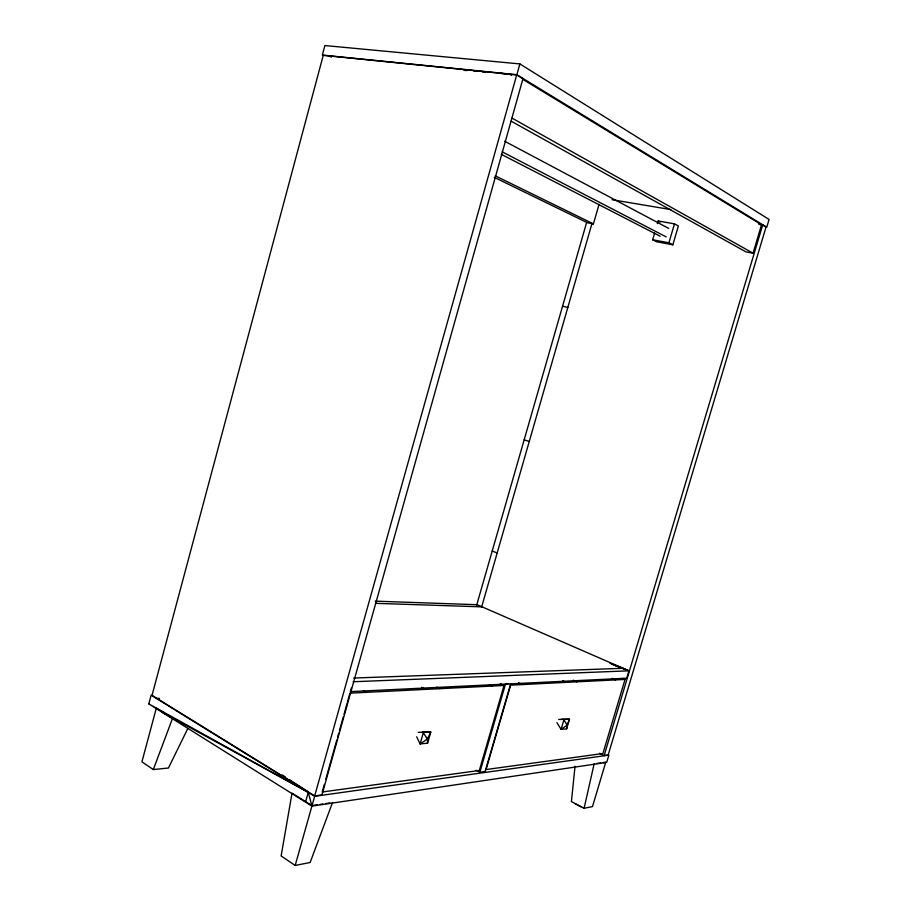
<?xml version="1.0" encoding="UTF-8"?>
<svg xmlns="http://www.w3.org/2000/svg" width="911" height="911" viewBox="0 0 911 911"><rect width="100%" height="100%" fill="white"/><g stroke="black" fill="none" stroke-linecap="round" stroke-linejoin="round"><path stroke-width="1.37" d="M575.035 766.242L571.413 801.566L584.099 808.262L592.48 806.599L605.769 762.154L603.184 762.541M556.94 722.639L561.074 729.392L566.642 728.823L567.086 725.167L569.477 719.223L561.506 719.246M584.099 808.262L594.131 763.873M148.812 703.907L151.146 695.161L314.671 796.294L608.878 755.117L606.715 762.382L311.915 806.11L148.812 703.907L308.271 792.342L311.915 806.11M305.538 802.101L308.271 792.342L162.42 712.436M311.949 805.609L292.044 793.139L281.123 855.953L295.175 865.45L314.671 796.294M314.682 795.929L516.708 74.93L323.246 55.355L152.023 695.366L314.682 795.929L321.947 794.916L522.96 78.733L516.708 74.93M516.856 74.725L519.885 63.929L324.885 45.55L322.335 55.07L516.856 74.725L766.755 227.249L769.078 219.449L519.885 63.929M324.339 784.417L322.209 792.001L479.323 770.467L504.034 685.471L500.298 683.683M325.831 779.099L336.819 739.937M337.582 737.238L338.721 733.184M339.473 730.485L343.265 716.98M344.028 714.27L347.057 703.474M347.433 702.119L349.949 693.157L504.034 685.471M351.418 687.93L350.371 691.631L626.757 678.205L628.966 670.826L477.193 604.722L375.207 601.135M416.68 736.794L420.108 743.934L427.589 743.16L430.778 732.045L422.579 732.034M476.521 605.621L586.65 222.386M481.577 607.193L592.013 223.377M494.252 177.338L587.527 222.796L593.425 223.89L599.051 204.36M476.202 770.273L479.858 772.243L505.559 683.854L508.144 683.728M510.741 683.603L485.142 771.515L479.858 772.243M657.355 223.662L658.141 220.986L674.47 223.844L678.376 225.962L672.842 244.808L656.626 241.779L652.652 239.764L654.61 233.057M672.842 244.808L668.913 242.793L674.47 223.844M566.642 728.823L569.477 719.223L558.75 719.462M625.037 679.424L602.911 753.522L486.053 769.544L510.627 685.14L625.037 679.424L622.714 678.399M511.139 121.163L745.984 251.891L753.044 253.19L761.528 224.778L522.834 79.337M599.586 753.26L604.164 755.504L762.666 224.971L758.783 224.322M332.538 802.557L310.127 862.489L295.175 865.45M153.31 769.556L172.555 718.323L156.316 708.154L141.922 761.858L153.31 769.556L168.433 768.019L187.837 728.481M313.316 805.404L317.438 804.789M320.182 804.39L322.927 803.98M325.671 803.57L329.793 802.967M596.728 763.498L600.6 762.928M604.164 755.504L608.184 754.946L766.037 227.033L762.666 224.971M157.102 698.509L159.562 698.384M353.149 681.747L628.966 670.826L611.736 664.176M353.662 678.046L623.135 668.287L609.926 663.219M375.446 603.321L482.09 606.863M418.217 732.33L430.778 732.045L427.373 738.992L427.589 743.16M464.018 70.329L466.831 70.568M473.868 71.16L476.681 71.4M482.318 71.878L485.13 72.117M500.617 73.438L509.067 74.155M612.033 199.714L670.815 209.576M652.652 239.764L668.913 242.793M562.565 306.233L567.815 307.474M524.167 439.854L529.257 441.493M615.79 665.77L628.966 670.826M492.213 551.018L497.178 552.988M612.044 678.342L615.551 679.902M573.224 680.198L576.822 681.827M562.645 680.699L566.266 682.362M518.564 682.806L522.265 684.56M489.423 684.867L491.917 686.074M495.277 175.846L593.425 223.89M436.847 687.145L439.899 688.67M421.599 687.304L425.699 689.376M501.312 154.335L660.122 236.211M502.166 151.83L666.18 236.894M328.336 55.673L331.467 57.12M363.341 690.686L366.473 692.337M575.126 803.753L580.922 806.816M504.637 141.216L668.685 228.388M658.141 220.986L660.111 222.033M511.971 118.077L753.044 253.19M509.203 73.95L511.629 75.419M282.137 774.919L285.701 777.242M289.277 779.565L308.282 791.978M423.308 732.729L420.108 743.934L427.373 738.992L423.308 732.729M563.932 719.736L561.074 729.392L567.086 725.167L563.932 719.736"/></g></svg>
